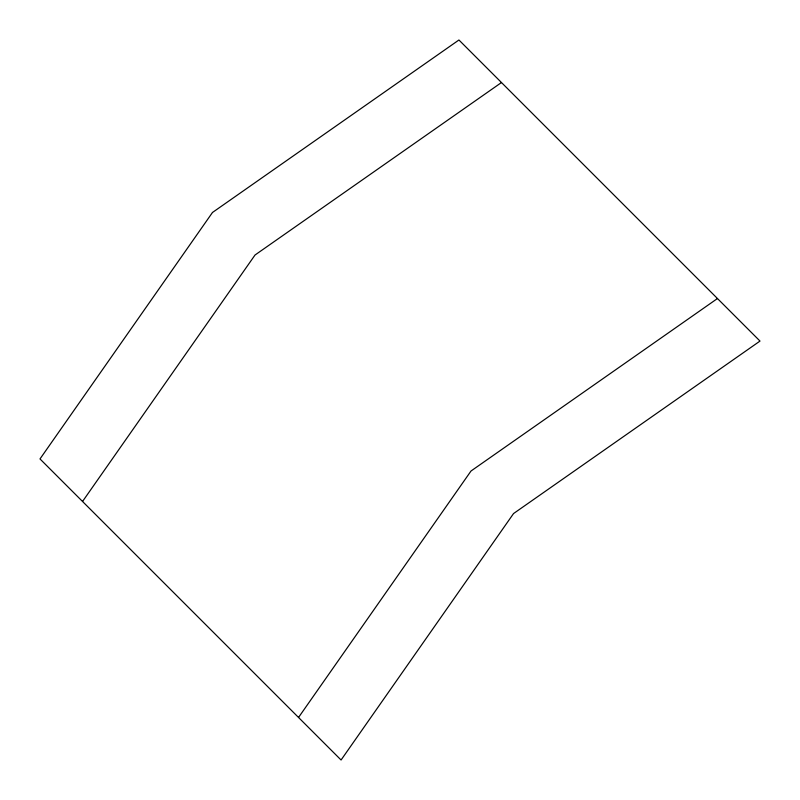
<?xml version="1.0" encoding="UTF-8"?>
<svg xmlns="http://www.w3.org/2000/svg" width="800" height="800" viewBox="0 0 800 800"><rect width="100%" height="100%" fill="white"/><g stroke="black" fill="none" stroke-linecap="round" stroke-linejoin="round"><path stroke-width="1.2" d="M82.54 501.47L255.02 255.02L501.47 82.54M298.53 717.46L471.01 471.01L717.46 298.53M212.48 212.48L40 458.93L341.07 760L513.55 513.55L760 341.07L458.93 40L212.48 212.48"/></g></svg>
